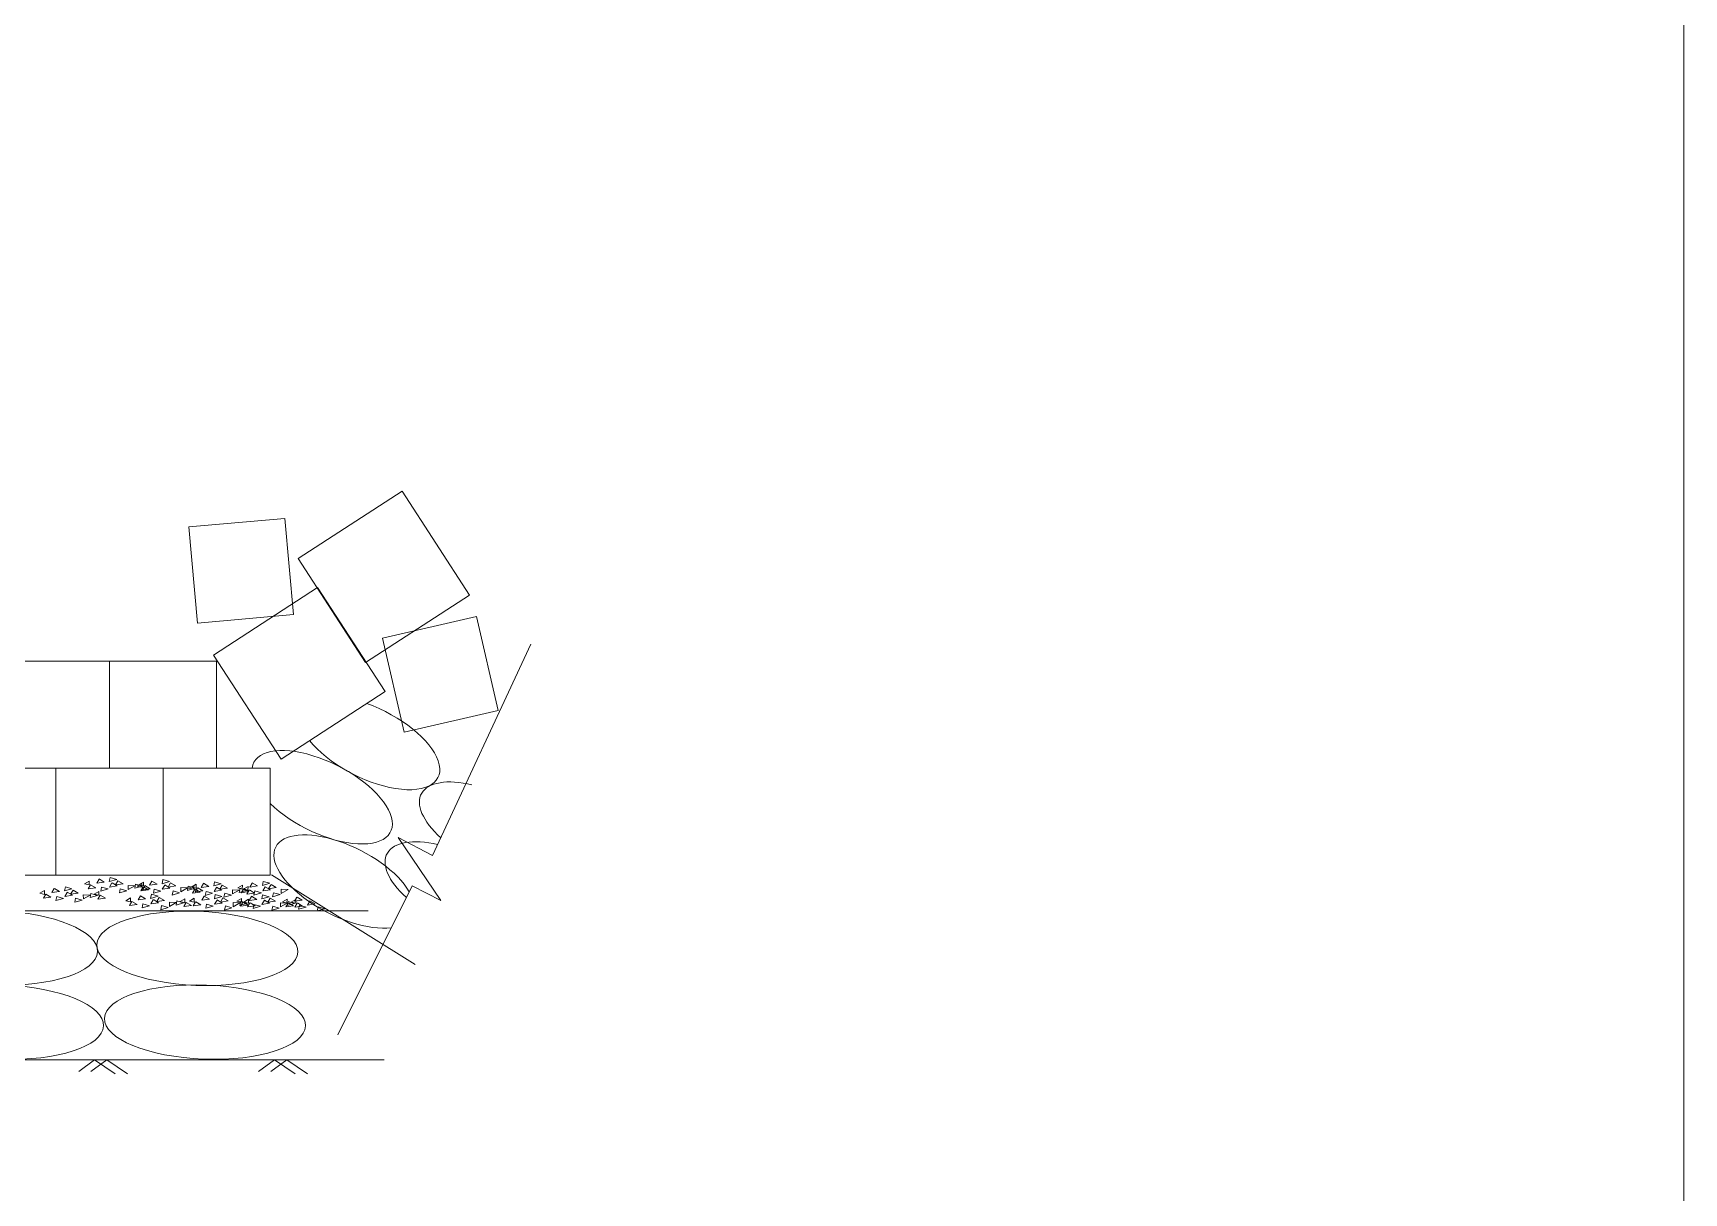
# Model space of a CAD drawing. Header units: inches. Extents: x -885 to 26362, y -28010 to 990.
# Drawn here: x 4475.9 to 4520.31, y -16624.06 to -16592.86 of the extents above; entities that cross this region are included whole.
import ezdxf

# ---------------------------------------------------------------- set-up
doc = ezdxf.new("R2010")
doc.units = ezdxf.units.IN
doc.header["$MEASUREMENT"] = 0
doc.layers.add('LINE', color=7, linetype='Continuous')
doc.layers.add('Long Section Labels', color=7, linetype='Continuous', lineweight=9)

msp = doc.modelspace()

# ---------------------------------------------------------------- linework, layer by layer
at = {"color": 0, "linetype": 'Continuous', "lineweight": 20, "ltscale": 0.5}
for p, q in [((4473.640806, -16615.514027), (4482.281324, -16615.514027)), ((4482.322067, -16615.503049), (4486.184366, -16617.917268))]:
    msp.add_line(p, q, dxfattribs=at)
at = {"lineweight": 20}
msp.add_line((4472.512438, -16616.474027), (4484.914983, -16616.474027), dxfattribs=at)
at = {"linetype": 'ByBlock', "lineweight": 20, "ltscale": 0.5}
msp.add_line((4470.428089, -16620.479816), (4485.34992, -16620.479816), dxfattribs=at)
at = {"color": 0, "linetype": 'Continuous', "lineweight": 20, "ltscale": 0.5}
for points in [[(4475.080806, -16612.634027), (4477.960806, -16612.634027), (4477.960806, -16609.754027), (4475.080806, -16609.754027), (4475.080806, -16612.634027)], [(4477.961686, -16612.634027), (4480.841686, -16612.634027), (4480.841686, -16609.754027), (4477.961686, -16609.754027), (4477.961686, -16612.634027)], [(4473.640806, -16615.514027), (4476.520806, -16615.514027), (4476.520806, -16612.634027), (4473.640806, -16612.634027), (4473.640806, -16615.514027)], [(4476.521324, -16615.514027), (4479.401324, -16615.514027), (4479.401324, -16612.634027), (4476.521324, -16612.634027), (4476.521324, -16615.514027)], [(4479.401324, -16615.514027), (4482.281324, -16615.514027), (4482.281324, -16612.634027), (4479.401324, -16612.634027), (4479.401324, -16615.514027)]]:
    msp.add_lwpolyline(points, dxfattribs=at)
at = {"linetype": 'ByBlock', "lineweight": 20, "ltscale": 0.5}
for points in [[(4477.131677, -16620.792588), (4477.559598, -16620.479816), (4478.114317, -16620.855945)], [(4477.461084, -16620.792588), (4477.889004, -16620.479816), (4478.443723, -16620.855945)], [(4481.971714, -16620.792588), (4482.399635, -16620.479816), (4482.954354, -16620.855945)], [(4482.301121, -16620.792588), (4482.729041, -16620.479816), (4483.28376, -16620.855945)]]:
    msp.add_lwpolyline(points, dxfattribs=at)
at = {"layer": 'LINE', "color": 0, "lineweight": 20, "ltscale": 0.5}
for p, q in [((4476.751237, -16615.938536), (4476.773567, -16615.828011)), ((4476.773567, -16615.828011), (4476.951896, -16615.879102)), ((4477.289281, -16615.7489), (4477.416331, -16615.674454)), ((4477.413286, -16615.777118), (4477.289281, -16615.7489)), ((4477.450851, -16615.773654), (4477.38624, -16615.881793)), ((4477.416331, -16615.674454), (4477.413286, -16615.777118)), ((4477.591776, -16615.852315), (4477.45329, -16615.769572)), ((4477.680633, -16615.62042), (4477.616022, -16615.72856)), ((4477.616022, -16615.72856), (4477.821558, -16615.699081)), ((4477.821558, -16615.699081), (4477.683072, -16615.616338)), ((4477.725627, -16615.944596), (4477.747958, -16615.834071)), ((4477.747958, -16615.834071), (4477.926286, -16615.885162)), ((4477.95602, -16615.68625), (4477.978351, -16615.575725)), ((4478.15668, -16615.626816), (4477.95602, -16615.68625)), ((4478.027741, -16615.724233), (4477.96313, -16615.832373)), ((4477.96313, -16615.832373), (4478.168666, -16615.802894)), ((4477.978351, -16615.575725), (4478.15668, -16615.626816)), ((4478.168666, -16615.802894), (4478.03018, -16615.720151)), ((4478.183926, -16615.666757), (4478.119315, -16615.774897)), ((4478.119315, -16615.774897), (4478.324851, -16615.745418)), ((4478.324851, -16615.745418), (4478.186365, -16615.662675)), ((4478.458684, -16615.78969), (4478.644059, -16615.796604)), ((4478.463463, -16615.902347), (4478.458684, -16615.78969)), ((4478.644059, -16615.796604), (4478.463463, -16615.902347)), ((4478.641188, -16615.86631), (4478.663518, -16615.755785)), ((4478.841847, -16615.806876), (4478.641188, -16615.86631)), ((4478.663518, -16615.755785), (4478.841847, -16615.806876)), ((4478.706996, -16615.806439), (4478.834047, -16615.731993)), ((4478.831002, -16615.834657), (4478.706996, -16615.806439)), ((4478.751091, -16615.774712), (4478.878141, -16615.700267)), ((4478.875096, -16615.802931), (4478.751091, -16615.774712)), ((4478.868567, -16615.831193), (4478.803956, -16615.939332)), ((4478.834047, -16615.731993), (4478.831002, -16615.834657)), ((4478.912661, -16615.799466), (4478.84805, -16615.907606)), ((4479.009492, -16615.909854), (4478.871006, -16615.827111)), ((4478.878141, -16615.700267), (4478.875096, -16615.802931)), ((4479.053586, -16615.878127), (4478.9151, -16615.795384)), ((4479.098349, -16615.677959), (4479.033738, -16615.786099)), ((4479.033738, -16615.786099), (4479.239274, -16615.75662)), ((4479.239274, -16615.75662), (4479.100788, -16615.673877)), ((4479.373736, -16615.743789), (4479.396067, -16615.633264)), ((4479.574396, -16615.684355), (4479.373736, -16615.743789)), ((4479.445457, -16615.781772), (4479.380846, -16615.889912)), ((4479.396067, -16615.633264), (4479.574396, -16615.684355)), ((4479.586382, -16615.860433), (4479.447896, -16615.77769)), ((4479.601642, -16615.724296), (4479.537031, -16615.832435)), ((4479.537031, -16615.832435), (4479.742567, -16615.802957)), ((4479.742567, -16615.802957), (4479.604081, -16615.720214)), ((4480.058904, -16615.923849), (4480.081234, -16615.813324)), ((4480.081234, -16615.813324), (4480.259563, -16615.864415)), ((4480.098097, -16615.865664), (4480.225147, -16615.791218)), ((4480.168806, -16615.832251), (4480.295857, -16615.757806)), ((4480.292812, -16615.860469), (4480.168806, -16615.832251)), ((4480.225147, -16615.791218), (4480.222102, -16615.893882)), ((4480.295857, -16615.757806), (4480.292812, -16615.860469)), ((4480.489449, -16615.737184), (4480.424838, -16615.845324)), ((4480.424838, -16615.845324), (4480.630374, -16615.815845)), ((4480.630374, -16615.815845), (4480.491888, -16615.733102)), ((4480.764836, -16615.803014), (4480.787167, -16615.692489)), ((4480.965496, -16615.74358), (4480.764836, -16615.803014)), ((4480.836557, -16615.840997), (4480.771946, -16615.949136)), ((4480.787167, -16615.692489), (4480.965496, -16615.74358)), ((4480.977482, -16615.919658), (4480.838996, -16615.836915)), ((4480.992742, -16615.783521), (4480.928131, -16615.89166)), ((4481.133667, -16615.862182), (4480.995181, -16615.779439)), ((4481.408504, -16615.852971), (4481.535554, -16615.778525)), ((4481.535554, -16615.778525), (4481.532509, -16615.881189)), ((4481.559907, -16615.891476), (4481.686957, -16615.817031)), ((4481.686957, -16615.817031), (4481.683912, -16615.919694)), ((4481.799856, -16615.724492), (4481.735245, -16615.832631)), ((4481.735245, -16615.832631), (4481.940781, -16615.803153)), ((4481.940781, -16615.803153), (4481.802295, -16615.72041)), ((4482.075244, -16615.790322), (4482.097574, -16615.679796)), ((4482.275903, -16615.730887), (4482.075244, -16615.790322)), ((4482.146964, -16615.828305), (4482.082353, -16615.936444)), ((4482.097574, -16615.679796), (4482.275903, -16615.730887)), ((4482.287889, -16615.906966), (4482.149403, -16615.824223)), ((4482.303149, -16615.770829), (4482.238538, -16615.878968)), ((4482.444074, -16615.84949), (4482.305588, -16615.766747)), ((4476.084497, -16616.001185), (4476.211547, -16615.926739)), ((4476.208502, -16616.029403), (4476.084497, -16616.001185)), ((4476.246067, -16616.025939), (4476.181456, -16616.134078)), ((4476.181456, -16616.134078), (4476.386992, -16616.1046)), ((4476.211547, -16615.926739), (4476.208502, -16616.029403)), ((4476.386992, -16616.1046), (4476.248506, -16616.021857)), ((4476.475849, -16615.872706), (4476.411238, -16615.980845)), ((4476.411238, -16615.980845), (4476.616774, -16615.951367)), ((4476.616774, -16615.951367), (4476.478288, -16615.868624)), ((4476.520843, -16616.196882), (4476.543174, -16616.086357)), ((4476.721503, -16616.137448), (4476.520843, -16616.196882)), ((4476.543174, -16616.086357), (4476.721503, -16616.137448)), ((4476.951896, -16615.879102), (4476.751237, -16615.938536)), ((4476.822957, -16615.976519), (4476.758346, -16616.084658)), ((4476.758346, -16616.084658), (4476.963882, -16616.05518)), ((4476.963882, -16616.05518), (4476.825396, -16615.972437)), ((4476.979142, -16615.919043), (4476.914531, -16616.027182)), ((4476.914531, -16616.027182), (4477.120067, -16615.997704)), ((4477.120067, -16615.997704), (4476.981581, -16615.914961)), ((4477.024136, -16616.243219), (4477.046467, -16616.132693)), ((4477.224796, -16616.183785), (4477.024136, -16616.243219)), ((4477.046467, -16616.132693), (4477.224796, -16616.183785)), ((4477.253901, -16616.041976), (4477.439275, -16616.048889)), ((4477.258679, -16616.154633), (4477.253901, -16616.041976)), ((4477.439275, -16616.048889), (4477.258679, -16616.154633)), ((4477.38624, -16615.881793), (4477.591776, -16615.852315)), ((4477.436404, -16616.118596), (4477.458734, -16616.008071)), ((4477.637063, -16616.059162), (4477.436404, -16616.118596)), ((4477.458734, -16616.008071), (4477.637063, -16616.059162)), ((4477.546307, -16616.026998), (4477.673357, -16615.952552)), ((4477.670312, -16616.055216), (4477.546307, -16616.026998)), ((4477.707878, -16616.051752), (4477.643266, -16616.159891)), ((4477.643266, -16616.159891), (4477.848803, -16616.130413)), ((4477.673357, -16615.952552), (4477.670312, -16616.055216)), ((4477.848803, -16616.130413), (4477.710316, -16616.04767)), ((4477.926286, -16615.885162), (4477.725627, -16615.944596)), ((4478.22892, -16615.990933), (4478.251251, -16615.880408)), ((4478.42958, -16615.931499), (4478.22892, -16615.990933)), ((4478.251251, -16615.880408), (4478.42958, -16615.931499)), ((4478.401036, -16616.200371), (4478.528087, -16616.125925)), ((4478.525041, -16616.228589), (4478.401036, -16616.200371)), ((4478.562607, -16616.225125), (4478.497996, -16616.333264)), ((4478.528087, -16616.125925), (4478.525041, -16616.228589)), ((4478.703532, -16616.303786), (4478.565046, -16616.221043)), ((4478.792388, -16616.071892), (4478.727777, -16616.180031)), ((4478.727777, -16616.180031), (4478.933314, -16616.150553)), ((4478.933314, -16616.150553), (4478.794827, -16616.06781)), ((4478.803956, -16615.939332), (4479.009492, -16615.909854)), ((4478.837383, -16616.396067), (4478.859713, -16616.285542)), ((4478.84805, -16615.907606), (4479.053586, -16615.878127)), ((4478.859713, -16616.285542), (4479.038042, -16616.336633)), ((4479.067776, -16616.137721), (4479.090106, -16616.027196)), ((4479.268435, -16616.078287), (4479.067776, -16616.137721)), ((4479.139497, -16616.175705), (4479.074885, -16616.283844)), ((4479.074885, -16616.283844), (4479.280422, -16616.254365)), ((4479.090106, -16616.027196), (4479.268435, -16616.078287)), ((4479.280422, -16616.254365), (4479.141935, -16616.171623)), ((4479.143343, -16616.002135), (4479.165673, -16615.89161)), ((4479.344002, -16615.942701), (4479.143343, -16616.002135)), ((4479.165673, -16615.89161), (4479.344002, -16615.942701)), ((4479.295682, -16616.118228), (4479.23107, -16616.226368)), ((4479.23107, -16616.226368), (4479.436607, -16616.196889)), ((4479.436607, -16616.196889), (4479.29812, -16616.114146)), ((4479.380846, -16615.889912), (4479.586382, -16615.860433)), ((4479.57044, -16616.241161), (4479.755814, -16616.248075)), ((4479.575218, -16616.353819), (4479.57044, -16616.241161)), ((4479.755814, -16616.248075), (4479.575218, -16616.353819)), ((4479.646636, -16616.048472), (4479.668966, -16615.937947)), ((4479.847295, -16615.989038), (4479.646636, -16616.048472)), ((4479.668966, -16615.937947), (4479.847295, -16615.989038)), ((4479.752943, -16616.317782), (4479.775274, -16616.207256)), ((4479.953603, -16616.258347), (4479.752943, -16616.317782)), ((4479.775274, -16616.207256), (4479.953603, -16616.258347)), ((4479.862846, -16616.226184), (4479.989897, -16616.151738)), ((4479.986852, -16616.254402), (4479.862846, -16616.226184)), ((4479.8764, -16615.847229), (4480.061775, -16615.854143)), ((4479.881179, -16615.959886), (4479.8764, -16615.847229)), ((4480.061775, -16615.854143), (4479.881179, -16615.959886)), ((4480.024417, -16616.250938), (4479.959806, -16616.359077)), ((4479.989897, -16616.151738), (4479.986852, -16616.254402)), ((4480.165342, -16616.329599), (4480.026856, -16616.246856)), ((4480.259563, -16615.864415), (4480.058904, -16615.923849)), ((4480.222102, -16615.893882), (4480.098097, -16615.865664)), ((4480.114859, -16616.20979), (4480.24191, -16616.135344)), ((4480.238865, -16616.238008), (4480.114859, -16616.20979)), ((4480.259667, -16615.890418), (4480.195056, -16615.998557)), ((4480.195056, -16615.998557), (4480.400592, -16615.969078)), ((4480.27643, -16616.234544), (4480.211819, -16616.342683)), ((4480.24191, -16616.135344), (4480.238865, -16616.238008)), ((4480.400592, -16615.969078), (4480.262106, -16615.886336)), ((4480.330377, -16615.857005), (4480.265766, -16615.965145)), ((4480.265766, -16615.965145), (4480.471302, -16615.935666)), ((4480.417355, -16616.313205), (4480.278869, -16616.230462)), ((4480.471302, -16615.935666), (4480.332816, -16615.852923)), ((4480.506212, -16616.081311), (4480.441601, -16616.18945)), ((4480.441601, -16616.18945), (4480.647137, -16616.159972)), ((4480.647137, -16616.159972), (4480.508651, -16616.077229)), ((4480.534443, -16616.06136), (4480.556774, -16615.950835)), ((4480.735102, -16616.001926), (4480.534443, -16616.06136)), ((4480.556774, -16615.950835), (4480.735102, -16616.001926)), ((4480.771946, -16615.949136), (4480.977482, -16615.919658)), ((4480.781599, -16616.14714), (4480.80393, -16616.036615)), ((4480.982258, -16616.087706), (4480.781599, -16616.14714)), ((4480.85332, -16616.185124), (4480.788709, -16616.293263)), ((4480.788709, -16616.293263), (4480.994245, -16616.263784)), ((4480.80393, -16616.036615), (4480.982258, -16616.087706)), ((4480.994245, -16616.263784), (4480.855759, -16616.181042)), ((4480.928131, -16615.89166), (4481.133667, -16615.862182)), ((4481.009505, -16616.127648), (4480.944894, -16616.235787)), ((4480.944894, -16616.235787), (4481.15043, -16616.206308)), ((4481.15043, -16616.206308), (4481.011944, -16616.123566)), ((4481.037736, -16616.107697), (4481.060067, -16615.997172)), ((4481.238395, -16616.048263), (4481.037736, -16616.107697)), ((4481.060067, -16615.997172), (4481.238395, -16616.048263)), ((4481.2675, -16615.906454), (4481.452875, -16615.913368)), ((4481.272279, -16616.019111), (4481.2675, -16615.906454)), ((4481.452875, -16615.913368), (4481.272279, -16616.019111)), ((4481.284263, -16616.25058), (4481.469638, -16616.257494)), ((4481.289042, -16616.363238), (4481.284263, -16616.25058)), ((4481.469638, -16616.257494), (4481.289042, -16616.363238)), ((4481.388314, -16616.215232), (4481.515365, -16616.140787)), ((4481.51232, -16616.24345), (4481.388314, -16616.215232)), ((4481.532509, -16615.881189), (4481.408504, -16615.852971)), ((4481.450004, -16615.983074), (4481.472334, -16615.872549)), ((4481.650663, -16615.92364), (4481.450004, -16615.983074)), ((4481.466767, -16616.327201), (4481.489097, -16616.216675)), ((4481.667426, -16616.267766), (4481.466767, -16616.327201)), ((4481.472334, -16615.872549), (4481.650663, -16615.92364)), ((4481.549885, -16616.239986), (4481.485274, -16616.348126)), ((4481.489097, -16616.216675), (4481.667426, -16616.267766)), ((4481.570074, -16615.877725), (4481.505463, -16615.985864)), ((4481.505463, -16615.985864), (4481.710999, -16615.956386)), ((4481.515365, -16616.140787), (4481.51232, -16616.24345)), ((4481.69081, -16616.318647), (4481.552324, -16616.235904)), ((4481.683912, -16615.919694), (4481.559907, -16615.891476)), ((4481.710999, -16615.956386), (4481.572513, -16615.873643)), ((4481.576669, -16616.235603), (4481.70372, -16616.161157)), ((4481.700675, -16616.263821), (4481.576669, -16616.235603)), ((4481.721477, -16615.91623), (4481.656866, -16616.02437)), ((4481.656866, -16616.02437), (4481.862402, -16615.994891)), ((4481.73824, -16616.260357), (4481.673629, -16616.368496)), ((4481.70372, -16616.161157), (4481.700675, -16616.263821)), ((4481.779667, -16616.086753), (4481.715056, -16616.194892)), ((4481.715056, -16616.194892), (4481.920592, -16616.165414)), ((4481.862402, -16615.994891), (4481.723916, -16615.912148)), ((4481.879165, -16616.339018), (4481.740679, -16616.256275)), ((4481.920592, -16616.165414), (4481.782106, -16616.082671)), ((4481.84485, -16616.048668), (4481.867181, -16615.938142)), ((4482.04551, -16615.989233), (4481.84485, -16616.048668)), ((4481.867181, -16615.938142), (4482.04551, -16615.989233)), ((4482.055054, -16616.152583), (4482.077385, -16616.042058)), ((4482.255714, -16616.093149), (4482.055054, -16616.152583)), ((4482.126775, -16616.190566), (4482.062164, -16616.298705)), ((4482.062164, -16616.298705), (4482.2677, -16616.269227)), ((4482.077385, -16616.042058), (4482.255714, -16616.093149)), ((4482.082353, -16615.936444), (4482.287889, -16615.906966)), ((4482.2677, -16616.269227), (4482.129214, -16616.186484)), ((4482.28296, -16616.13309), (4482.218349, -16616.241229)), ((4482.218349, -16616.241229), (4482.423885, -16616.211751)), ((4482.238538, -16615.878968), (4482.444074, -16615.84949)), ((4482.423885, -16616.211751), (4482.285399, -16616.129008)), ((4482.348143, -16616.095004), (4482.370474, -16615.984479)), ((4482.548803, -16616.03557), (4482.348143, -16616.095004)), ((4482.370474, -16615.984479), (4482.548803, -16616.03557)), ((4482.557718, -16616.256023), (4482.743093, -16616.262937)), ((4482.562497, -16616.36868), (4482.557718, -16616.256023)), ((4482.743093, -16616.262937), (4482.562497, -16616.36868)), ((4482.577908, -16615.893761), (4482.763282, -16615.900675)), ((4482.582686, -16616.006419), (4482.577908, -16615.893761)), ((4482.763282, -16615.900675), (4482.582686, -16616.006419)), ((4482.611065, -16616.234472), (4482.738115, -16616.160026)), ((4482.73507, -16616.26269), (4482.611065, -16616.234472)), ((4482.772636, -16616.259226), (4482.708024, -16616.367365)), ((4482.738115, -16616.160026), (4482.73507, -16616.26269)), ((4482.740222, -16616.332643), (4482.762552, -16616.222118)), ((4482.940881, -16616.273209), (4482.740222, -16616.332643)), ((4482.762552, -16616.222118), (4482.940881, -16616.273209)), ((4482.913561, -16616.337887), (4482.775074, -16616.255144)), ((4482.850125, -16616.241045), (4482.977175, -16616.166599)), ((4482.97413, -16616.269263), (4482.850125, -16616.241045)), ((4483.002417, -16616.105993), (4482.937806, -16616.214132)), ((4482.937806, -16616.214132), (4483.143342, -16616.184654)), ((4483.011695, -16616.265799), (4482.947084, -16616.373938)), ((4482.977175, -16616.166599), (4482.97413, -16616.269263)), ((4483.143342, -16616.184654), (4483.004856, -16616.101911)), ((4483.15262, -16616.34446), (4483.014134, -16616.261717)), ((4483.349525, -16616.209806), (4483.284914, -16616.317945)), ((4483.49045, -16616.288467), (4483.351964, -16616.205724)), ((4478.497996, -16616.333264), (4478.703532, -16616.303786)), ((4479.038042, -16616.336633), (4478.837383, -16616.396067)), ((4479.340676, -16616.442404), (4479.363006, -16616.331879)), ((4479.541335, -16616.38297), (4479.340676, -16616.442404)), ((4479.363006, -16616.331879), (4479.541335, -16616.38297)), ((4479.959806, -16616.359077), (4480.165342, -16616.329599)), ((4480.211819, -16616.342683), (4480.417355, -16616.313205)), ((4480.551206, -16616.405486), (4480.573536, -16616.294961)), ((4480.751865, -16616.346052), (4480.551206, -16616.405486)), ((4480.573536, -16616.294961), (4480.751865, -16616.346052)), ((4481.054499, -16616.451823), (4481.076829, -16616.341298)), ((4481.255158, -16616.392389), (4481.054499, -16616.451823)), ((4481.076829, -16616.341298), (4481.255158, -16616.392389)), ((4481.485274, -16616.348126), (4481.69081, -16616.318647)), ((4481.673629, -16616.368496), (4481.879165, -16616.339018)), ((4481.824661, -16616.410929), (4481.846991, -16616.300404)), ((4482.02532, -16616.351495), (4481.824661, -16616.410929)), ((4481.846991, -16616.300404), (4482.02532, -16616.351495)), ((4482.327954, -16616.457266), (4482.350284, -16616.346741)), ((4482.528613, -16616.397832), (4482.327954, -16616.457266)), ((4482.350284, -16616.346741), (4482.528613, -16616.397832)), ((4482.708024, -16616.367365), (4482.913561, -16616.337887)), ((4482.947084, -16616.373938), (4483.15262, -16616.34446)), ((4483.047411, -16616.430169), (4483.069742, -16616.319644)), ((4483.248071, -16616.370735), (4483.047411, -16616.430169)), ((4483.069742, -16616.319644), (4483.248071, -16616.370735)), ((4483.284914, -16616.317945), (4483.49045, -16616.288467)), ((4483.550705, -16616.476506), (4483.573035, -16616.36598)), ((4483.751364, -16616.417071), (4483.550705, -16616.476506)), ((4483.573035, -16616.36598), (4483.751364, -16616.417071))]:
    msp.add_line(p, q, dxfattribs=at)
at = {"layer": 'LINE', "color": 0, "linetype": 'ByBlock', "lineweight": 20, "ltscale": 0.5}
for points in [[(4484.847555, -16609.797804), (4487.646922, -16607.983472), (4485.83259, -16605.184105), (4483.033223, -16606.998437), (4484.847555, -16609.797804)], [(4480.32411, -16608.73342), (4482.908429, -16608.502763), (4482.677772, -16605.918444), (4480.093453, -16606.149101), (4480.32411, -16608.73342)], [(4482.573971, -16612.392282), (4485.373338, -16610.57795), (4483.559005, -16607.778583), (4480.759639, -16609.592916), (4482.573971, -16612.392282)], [(4485.889557, -16611.670604), (4488.41713, -16611.084704), (4487.831231, -16608.557131), (4485.303657, -16609.14303), (4485.889557, -16611.670604)]]:
    msp.add_lwpolyline(points, dxfattribs=at)
at = {"layer": 'LINE', "color": 7, "lineweight": 20, "ltscale": 0.5}
msp.add_lwpolyline([(4489.297736, -16609.3033), (4486.650189, -16614.984296), (4485.725177, -16614.49872), (4486.875515, -16616.192341), (4486.104696, -16615.801499), (4484.106633, -16619.808025)], dxfattribs=at)
for centre, start_param, end_param in [((4484.955007, -16611.959873), 0.778122362, 4.980323146), ((4483.679257, -16613.418572), 0.965652128, 6.439946335), ((4488.185611, -16614.262179), 5.194424597, 7.312019026), ((4484.272768, -16615.685537), 3.752282701, 8.818112963), ((4487.261812, -16615.871707), 5.194424597, 7.312019026)]:
    msp.add_ellipse(centre, major_axis=(-1.840638, 0.928015), ratio=0.459670532, start_param=start_param, end_param=end_param, dxfattribs=at)
for centre in [(4474.935232, -16617.469049), (4480.321442, -16617.481823), (4475.096952, -16619.465004), (4480.529512, -16619.465504)]:
    msp.add_ellipse(centre, major_axis=(-2.704225, 0.102899), ratio=0.368253672, dxfattribs=at)
at = {"layer": 'Long Section Labels'}
msp.add_lwpolyline([(4326.762447, -16559.077266), (4520.310834, -16559.077266), (4520.310834, -16695.93533), (4326.762447, -16695.93533)], close=True, dxfattribs=at)

doc.saveas('drawing.dxf')
